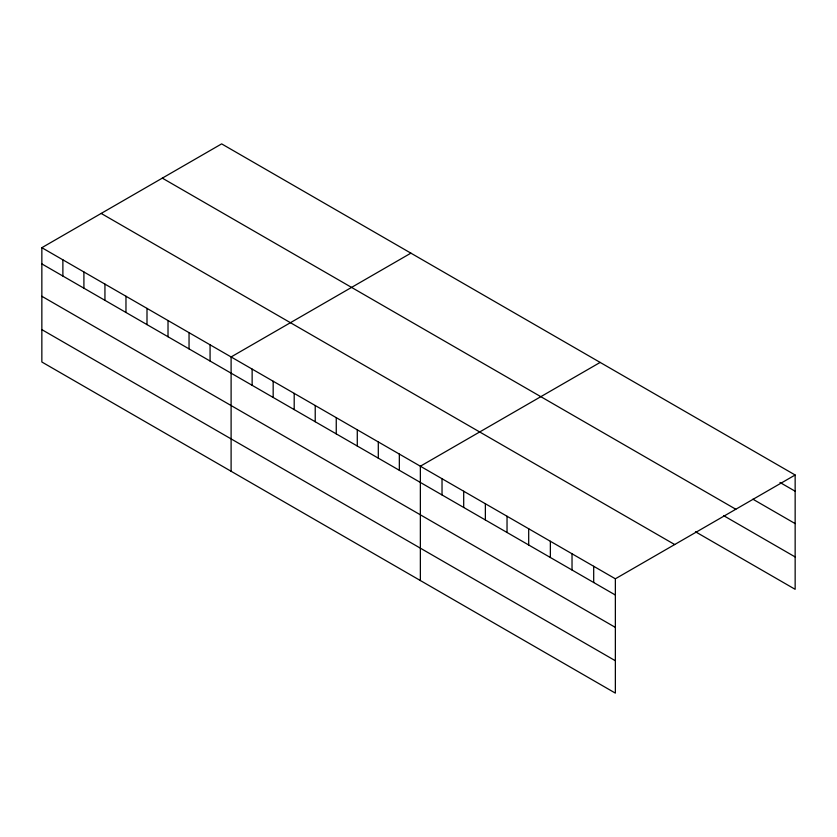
<?xml version="1.0" encoding="UTF-8"?>
<svg xmlns="http://www.w3.org/2000/svg" width="837" height="837" viewBox="0 0 837 837"><rect width="100%" height="100%" fill="white"/><g stroke="black" fill="none" stroke-linecap="round" stroke-linejoin="round"><path stroke-width="1.26" d="M41.85 247.689L615.362 578.796L615.362 693.12L41.85 362.002L41.85 247.689L221.638 143.88L795.15 474.997L795.15 589.311L695.484 531.777M410.904 253.151L231.106 356.949L231.106 471.273M600.16 362.421L420.362 466.219L420.362 580.543M615.362 578.796L795.15 474.997M779.979 482.468L795.15 491.214M752.902 499.197L795.15 523.596M162.315 178.135L735.817 509.252M723.649 515.665L795.15 556.94M101.183 213.435L674.685 544.542M41.85 263.906L615.362 595.023M41.85 296.277L615.362 627.394M41.85 329.632L615.362 660.749M593.695 566.283L593.695 582.51M572.027 553.78L572.027 570.007M550.359 541.267L550.359 557.494M528.691 528.764L528.691 544.992M507.034 516.251L507.034 532.478M485.366 503.748L485.366 519.965M463.698 491.235L463.698 507.463M442.03 478.722L442.03 494.949M399.333 454.072L399.333 470.3M378.303 441.936L378.303 458.163M357.284 429.799L357.284 446.016M336.254 417.653L336.254 433.88M315.225 405.516L315.225 421.743M294.195 393.369L294.195 409.596M273.165 381.233L273.165 397.46M252.136 369.096L252.136 385.313M210.077 344.813L210.077 361.04M189.047 332.666L189.047 348.893M168.017 320.529L168.017 336.756M146.998 308.393L146.998 324.61M125.968 296.246L125.968 312.473M104.939 284.109L104.939 300.337M83.909 271.962L83.909 288.19M62.88 259.826L62.88 276.053"/></g></svg>
